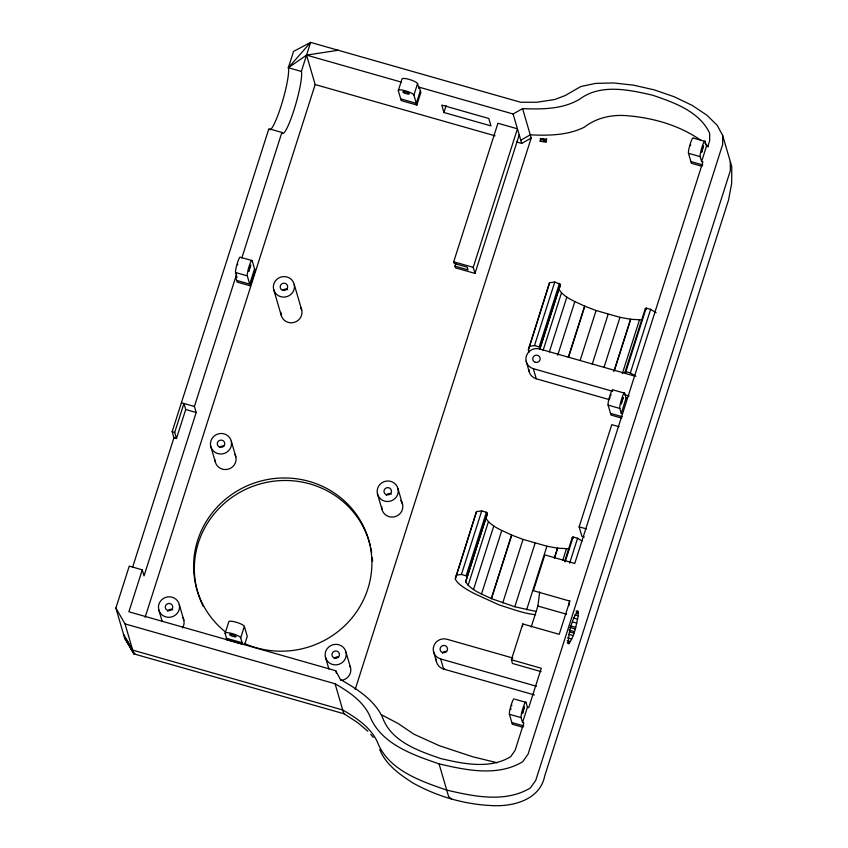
<?xml version="1.0" encoding="UTF-8"?>
<svg xmlns="http://www.w3.org/2000/svg" width="848" height="848" viewBox="0 0 848 848"><rect width="100%" height="100%" fill="white"/><g stroke="black" fill="none" stroke-linecap="round" stroke-linejoin="round"><path stroke-width="1.27" d="M510.803 709.522L510.962 708.324M578.209 615.775L577.785 610.995C571.457 620.111 568.701 632.248 568.139 643.314L568.626 643.865C574.647 636.042 576.163 625.294 578.209 615.775L574.965 614.853M546.282 142.284L540.144 141.213L540.473 138.51L546.653 139.305L546.6 138.606M522.474 626.513L522.792 623.948L559.214 634.325L569.824 601.094L533.403 590.706L544.829 554.91L574.753 563.443L702.918 161.904L701.614 161.533L700.183 156.647A8.194 1.155 -74.1 0 1 702.027 147.001A8.194 1.155 -74.1 0 1 705.048 141.393L693.346 138.054A8.194 1.155 -74.1 0 0 690.314 143.662A8.194 1.155 -74.1 0 0 688.481 153.308L691.374 163.251L702.017 166.293M531.208 626.979L537.886 606.044L539.688 591.936M568.955 605.589L569.602 600.458M535.618 614.662C523.068 613.549 511.206 608.535 499.218 604.974L474.71 593.759A58.819 12.667 17.7 0 1 455.302 578.824L476.502 511.609L481.706 510.92L486.402 512.266L487.452 513.252L465.647 581.876C471.371 590.696 482.289 594.024 491.257 598.571L514.81 606.755L536.01 611.45M476.502 511.609L455.302 578.824M465.647 581.876L487.452 513.252M529.396 351.962A58.819 12.667 17.7 0 1 528.357 349.938L549.568 282.723L554.762 282.034L560.517 284.356L539.9 349.249M487.07 513.824L485.936 518.329C491.649 527.159 502.578 530.477 511.535 535.024L523.025 539.392L546.918 546.207L557.698 548.179L568.997 548.783M549.568 282.723L528.357 349.938M560.517 284.356L558.991 289.444C564.715 298.273 575.633 301.591 584.59 306.139L596.08 310.506L619.973 317.322L630.764 319.293L642.053 319.897M609.818 398.337L610.041 397.489M237.514 264.905L237.769 264.057M690.41 145.686L690.664 144.838M367.831 731.22L357.665 722.602L344.076 713.793L134.026 653.925L124.486 637.505L115.879 608.069L129.267 566.125L142.273 569.835L144.043 575.877L196.185 412.51L194.415 406.468L236.465 274.731M132.638 567.153L173.925 437.78L172.165 431.727L268.88 128.737L281.886 132.447A32.786 4.6 -74.1 0 0 293.98 110.028A32.786 4.6 -74.1 0 0 301.358 71.444L310.622 42.4L520.672 102.269L536.614 102.269L554.709 99.534L565.224 95.538L580.869 86.507L595.508 83.411L613.454 82.945L633.467 85.15L654.2 89.856L674.224 96.767L692.191 105.396L706.872 115.158L717.249 125.387L722.644 135.394L731.75 166.547L731.676 183.412L728.57 199.916L544.734 775.878C540.07 799.865 513.167 806.798 491.957 805.6C464.397 804.402 437.335 796.505 413.22 783.16C399.885 774.606 385.819 764.769 379.724 749.494M301.358 71.444L288.352 67.734L293.556 51.399L310.622 42.4L288.352 67.734A32.786 4.6 -74.1 0 1 282.225 102.279A32.786 4.6 -74.1 0 1 269.823 129.786M176.469 438.501L174.699 432.459L183.942 403.478L185.712 409.52L176.469 438.501L173.925 437.78M142.273 569.835L128.885 611.779L335.734 670.736L340.377 679.471C356.701 688.82 374.191 699.664 382.48 717.313C391.023 741.565 418.573 750.904 440.759 758.557C463.262 763.794 489.582 769.465 510.602 756.745L515.065 750.427L523.852 722.888L522.548 722.517L521.128 717.631A8.194 1.155 -74.1 0 1 522.962 707.985A8.194 1.155 -74.1 0 1 525.993 702.377L515.457 699.377M241.786 258.057L281.886 132.447M241.616 257.612L252.153 260.612L254.57 268.858L249.704 284.122L250.202 285.808L237.196 282.098L235.712 277.073L237.016 277.444L235.574 272.526A8.194 1.155 -74.1 0 1 237.419 262.88A8.194 1.155 -74.1 0 1 240.45 257.273M250.202 285.808L255.068 270.544L254.57 268.858M145.135 617.28L315.17 84.546L306.563 55.109L338.193 50.255M244.362 626.396L240.705 637.834L242.136 642.731L241.733 643.992L226.119 639.551L226.533 638.279L225.102 633.392L228.748 621.955A8.194 1.77 17.7 0 1 235.967 622.156A8.194 1.77 17.7 0 1 244.362 626.396L247.266 636.339L244.68 644.427M419.389 87.259L420.873 92.337L416.824 105.035L401.21 100.594L398.295 90.63L401.952 79.193A8.194 1.77 17.7 0 1 409.16 79.394A8.194 1.77 17.7 0 1 417.555 83.645L418.986 88.531L419.389 87.259L513.104 113.982L522.58 108.618C541.861 109.381 562.765 109.371 579.82 99.089C600.691 83.528 629.121 89.782 652.504 95.177C673.927 102.502 699.293 111.247 709.638 133.178L709.659 140.779L707.783 146.651L706.479 146.28L705.048 141.393M416.824 105.035L413.909 95.082L417.555 83.645M420.385 90.63L416.326 103.329L400.712 98.898M443.928 112.498L441.766 105.078L488.787 118.487L490.95 125.896L443.928 112.498L446.143 105.565M454.994 266.166L468.001 269.865L467.216 267.173L454.21 263.463L453.712 261.778L497.924 123.257L517.439 128.811L473.226 267.343L474.997 273.406L455.493 267.851L454.994 266.166L455.8 263.643M474.997 273.406L519.22 134.885M355.174 689.488L531.187 138.054L522.58 108.618M456.224 575.156L461.429 574.467L481.706 510.92M529.279 346.27L534.484 345.581L554.762 282.034M466.782 577.361L467.174 576.788L466.114 575.803L486.402 512.266M560.125 284.939L539.847 348.475L540.229 347.903L539.169 346.917L559.457 283.38M468.107 585.385L488.384 521.838M543.144 350.266L561.44 292.952M473.502 589.54L493.78 525.993M549.345 351.931L566.846 297.107M481.484 594.066L501.762 530.519M557.719 355.206L574.817 301.634M491.257 598.571L511.535 535.024M568.287 357.22L584.59 306.139M491.49 598.646L511.779 535.099M568.531 357.294L584.834 306.213M502.737 602.939L523.025 539.392M580.17 360.347L596.08 310.506M514.81 606.755L535.088 543.208M592.243 364.152L608.143 314.322M526.64 609.744L546.918 546.207M604.073 367.152L619.973 317.322M541.13 671.637L512.457 663.465L511.376 659.744L522.792 623.948M554.285 558.09L557.465 548.126M613.825 371.562L630.53 319.24M554.518 558.154L557.698 548.179M614.461 370.385L630.764 319.293M562.807 560.157L566.379 548.942M622.337 373.629L639.434 320.056M564.715 561.1L572.273 537.42L573.131 536.985L577.583 538.257L581.972 540.95M625.866 373.003L625.05 372.081L645.328 308.534L646.187 308.1L650.639 309.372L656.129 312.742M565.171 561.906L573.131 536.985M625.05 372.081L625.898 371.647L646.187 308.1M584.336 537.028L581.919 536.339L579.142 526.841L611.758 424.657L619.008 426.724M569.633 563.178L577.583 538.257M635.852 376.289L630.361 372.908L650.639 309.372M522.548 722.517L527.424 707.274L525.993 702.377M622.549 413.697L621.245 413.336L626.11 398.083L624.679 393.196L612.977 389.857A8.194 1.155 -74.1 0 0 609.945 395.454A8.194 1.155 -74.1 0 0 608.111 405.111L610.995 415.043L621.648 418.085M701.614 161.533L706.479 146.28M511.609 705.822L511.874 705.027M610.56 395.846L611.079 394.638M127.73 641.417L124.486 637.505L134.026 653.925L134.874 653.267M288.352 67.734L306.563 55.109L401.252 82.086M520.778 140.217L530.254 134.853C548.402 135.659 567.609 135.468 584.24 127.232C596.165 117.946 611.154 114.533 626.153 115.635C652.578 117.66 679.248 125.08 701.073 140.482M516.644 141.966L521.711 143.418L531.187 138.054M344.468 713.666L343.769 713.518L335.066 683.753L125.016 623.884L115.879 608.069M540.144 141.213L546.483 141.213L540.473 138.51L546.61 140.196M497.31 762.797L472.675 756.755L439.317 745.689L413.898 734.188L398.136 723.524L381.632 714.843M335.066 683.753C348.581 691.586 362.785 700.904 369.622 715.521C380.402 743.855 412.764 754.794 439.063 763.868C466.018 770.154 497.543 776.938 522.728 761.705L528.071 754.137L722.666 144.478L722.644 135.394M688.481 153.308L700.183 156.647M690.887 161.555L702.716 164.936M315.17 84.546L495.105 135.828M453.712 261.778L473.226 267.343M534.484 345.581L539.169 346.917M625.898 371.647L630.361 372.908M634.134 375.918L539.604 348.973A10.589 10.229 -16.3 0 0 526.375 355.959A10.589 10.229 -16.3 0 0 533.307 368.679L536.275 378.791L609.373 399.631M235.574 272.526L247.287 275.865L249.704 284.122L236.687 280.412M533.307 368.679L612.722 391.31M624.064 394.543L629.099 395.984M626.11 398.083L627.414 398.454M608.111 405.111L619.814 408.439L621.245 413.336M610.518 413.358L622.347 416.739M181.408 402.758L194.415 406.468M185.712 409.52L196.185 412.51M579.142 526.841L586.392 528.898M172.165 431.727L174.699 432.459M461.429 574.467L466.114 575.803M576.11 610.931L578.272 611.546M576.258 612.563L578.421 613.178M537.886 606.044L566.559 614.217M573.322 617.938L577.668 619.178M572.474 621.902L576.81 623.142M570.291 625.845L575.707 627.393M569.814 627.435L575.23 628.983M569.019 630.096L574.435 631.643M569.602 631.887L573.937 633.127M568.743 634.378L573.089 635.608M567.407 637.791L571.743 639.021M567.238 640.717L570.492 641.639M567.259 642.678L569.432 643.293M512.817 658.027L446.949 639.244A10.589 10.229 -16.3 0 0 433.72 646.229A10.589 10.229 -16.3 0 0 440.663 658.949L443.621 669.061L534.367 694.925M511.376 659.744L541.289 668.266L528.717 707.635L527.424 707.274M440.663 658.949L536.455 686.255M514.28 699.038A8.194 1.155 -74.1 0 0 511.259 704.646A8.194 1.155 -74.1 0 0 509.415 714.292L521.128 717.631M226.533 638.279L242.136 642.731M509.415 714.292L511.832 722.549L523.661 725.92M522.951 727.277L512.309 724.234L511.832 722.549M451.539 799.176L448.603 796.505L439.063 763.868M705.006 143.376L708.472 146.789M645.328 308.534L646.155 309.456M572.273 537.42L573.089 538.342M370.735 734.304L373.29 737.389M127.592 641.756L124.486 637.505L133.624 653.32M129.331 644.862L124.486 637.505L134.419 653.797M123.543 634.304L132.691 650.119L342.74 709.988C356.245 717.821 370.459 727.139 377.296 741.756C388.066 770.079 420.438 781.029 446.726 790.103C473.682 796.378 505.217 803.173 530.403 787.93L535.745 780.372L730.34 170.713L730.308 161.618M513.104 113.982L521.711 143.418M526.152 361.259L529.11 371.382M398.009 488.808A10.589 10.229 -16.3 0 1 384.568 501.094A10.589 10.229 -16.3 0 1 380.551 483.837A10.589 10.229 -16.3 0 1 398.009 488.808L402.567 504.39M433.498 651.529L436.455 661.652M377.402 493.684L381.96 509.256M294.214 284.409A10.589 10.229 -16.3 0 1 280.762 296.694A10.589 10.229 -16.3 0 1 276.755 279.427A10.589 10.229 -16.3 0 1 294.214 284.409L301.729 310.114M273.607 289.274L281.123 314.99M346.005 652.176A10.589 10.229 -16.3 0 1 332.554 664.461A10.589 10.229 -16.3 0 1 328.536 647.194A10.589 10.229 -16.3 0 1 346.005 652.176L350.553 667.747M335.734 670.736L336.465 673.238M325.399 657.041L328.897 669.03M231.313 441.299A10.589 10.229 -16.3 0 1 217.872 453.585A10.589 10.229 -16.3 0 1 213.855 436.317A10.589 10.229 -16.3 0 1 231.313 441.299L235.871 456.871M210.707 446.165L215.265 461.747M179.299 604.635A10.589 10.229 -16.3 0 1 165.858 616.92A10.589 10.229 -16.3 0 1 161.841 599.653A10.589 10.229 -16.3 0 1 179.299 604.635L183.857 620.206M158.693 609.5L162.201 621.489M125.016 623.884L133.73 653.649M370.735 547.744A89.379 86.369 -16.3 0 1 371.647 552.673M372.272 557.687A89.379 86.369 -16.3 0 1 372.537 561.471M203.382 606.532A89.379 86.369 -16.3 0 1 253.34 486.137A89.379 86.369 -16.3 0 1 370.163 545.317M225.663 632.12A89.379 86.369 -16.3 0 1 245.22 486.71A89.379 86.369 -16.3 0 1 371.901 563.57A89.379 86.369 -16.3 0 1 244.15 643.335M234.917 454.38A10.589 10.229 -16.3 0 1 228.335 469.156A10.589 10.229 -16.3 0 1 215.021 459.976M300.775 307.623A10.589 10.229 -16.3 0 1 293.747 322.516A10.589 10.229 -16.3 0 1 280.879 312.329M400.616 500.405A10.589 10.229 -16.3 0 1 395.475 516.538A10.589 10.229 -16.3 0 1 381.706 506.595M182.903 617.715A10.589 10.229 -16.3 0 1 182.479 627.965M350.001 666.051A10.589 10.229 -16.3 0 1 340.748 680.425M619.814 408.439A8.194 1.155 -74.1 0 1 621.658 398.793A8.194 1.155 -74.1 0 1 624.679 393.196M225.102 633.392A8.194 1.77 17.7 0 1 232.31 633.594A8.194 1.77 17.7 0 1 240.705 637.834M398.295 90.63A8.194 1.77 17.7 0 1 405.514 90.831A8.194 1.77 17.7 0 1 413.909 95.082M386.264 495.264A3.752 3.636 -16.3 0 1 391.437 494.034M167.554 611.079A3.752 3.636 -16.3 0 1 172.727 609.86M220.194 447.002A3.752 3.636 -16.3 0 1 223.851 446.133M334.26 658.62A3.752 3.636 -16.3 0 1 338.543 657.009M283.094 290.111A3.752 3.636 -16.3 0 1 287.642 289.634M445.423 669.411A10.589 10.229 -16.3 0 1 436.211 658.981M442.359 653.108A3.752 3.636 -16.3 0 1 446.642 651.508M536.275 378.791A10.589 10.229 -16.3 0 1 528.866 369.611M247.287 275.865A8.194 1.155 -74.1 0 1 249.132 266.208A8.194 1.155 -74.1 0 1 252.153 260.612M248.718 270.565L248.803 271.519L250.732 265.064L248.718 270.565M522.559 712.331L522.644 713.295L524.477 706.723L522.559 712.331M621.245 403.15L621.33 404.104L623.163 397.532L621.245 403.15M701.614 151.347L701.699 152.311L703.533 145.729L701.614 151.347M230.783 635.555A3.413 0.731 17.7 0 0 236.104 636.731A3.413 0.731 17.7 0 0 231.822 634.558A3.413 0.731 17.7 0 0 230.783 635.555M403.977 92.803A3.413 0.731 17.7 0 0 409.308 93.969A3.413 0.731 17.7 0 0 405.026 91.807A3.413 0.731 17.7 0 0 403.977 92.803M386.593 494.744A3.752 3.636 -16.3 0 0 391.363 490.388A3.752 3.636 -16.3 0 0 385.172 488.618A3.752 3.636 -16.3 0 0 386.593 494.744M167.883 610.56A3.752 3.636 -16.3 0 0 172.653 606.203A3.752 3.636 -16.3 0 0 166.462 604.444A3.752 3.636 -16.3 0 0 167.883 610.56M219.897 447.225A3.752 3.636 -16.3 0 0 224.667 442.868A3.752 3.636 -16.3 0 0 218.477 441.098A3.752 3.636 -16.3 0 0 219.897 447.225M334.589 658.101A3.752 3.636 -16.3 0 0 339.359 653.744A3.752 3.636 -16.3 0 0 333.158 651.974A3.752 3.636 -16.3 0 0 334.589 658.101M282.797 290.334A3.752 3.636 -16.3 0 0 287.567 285.977A3.752 3.636 -16.3 0 0 281.366 284.207A3.752 3.636 -16.3 0 0 282.797 290.334M442.688 652.589A3.752 3.636 -16.3 0 0 447.458 648.232A3.752 3.636 -16.3 0 0 441.267 646.462A3.752 3.636 -16.3 0 0 442.688 652.589M535.342 362.319A3.752 3.636 -16.3 0 0 540.112 357.962A3.752 3.636 -16.3 0 0 533.911 356.192A3.752 3.636 -16.3 0 0 535.342 362.319"/></g></svg>
